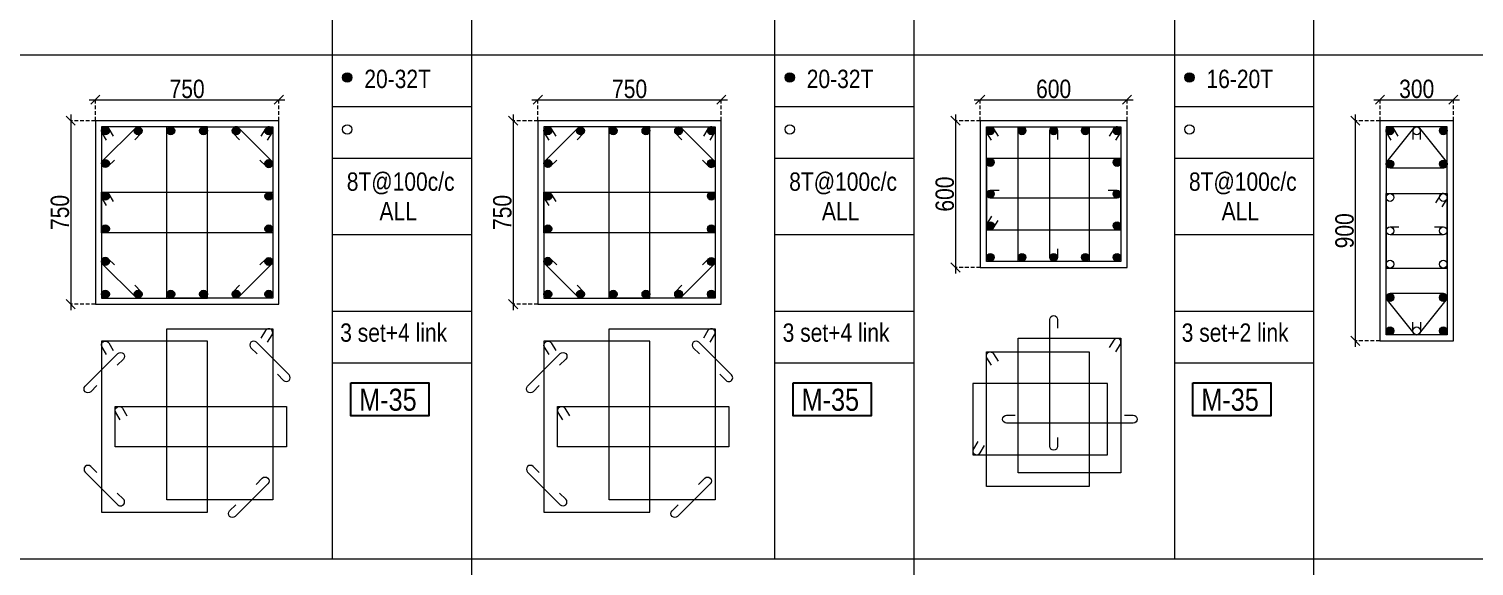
# Model space of a CAD drawing. Header units: millimetres. Extents: x 1112055 to 3390982, y -148532 to 766891.
# Drawn here: x 2265526 to 2289154, y 516237 to 525023 of the extents above; entities that cross this region are included whole.
import ezdxf
from ezdxf.enums import TextEntityAlignment as Align

# ---------------------------------------------------------------- set-up
doc = ezdxf.new("R2010")
doc.units = ezdxf.units.MM
doc.header["$PDMODE"] = 35
doc.header["$PDSIZE"] = -25
doc.linetypes.add('DASHED2', pattern=[0.375, 0.25, -0.125])
doc.linetypes.add('Hidden', pattern=[9.525, 6.35, -3.175])
for name, color, linetype, lineweight in [('B COL. SIZE DIM', 220, 'Continuous', 25), ('B COLSCH', 204, 'Continuous', 20), ('B COLUMN', 1, 'Hidden', 9), ('B STEEL', 34, 'Continuous', 15)]:
    doc.layers.add(name, color=color, linetype=linetype, lineweight=lineweight)
doc.layers.add('B TEXT', color=7, linetype='Continuous')
doc.styles.add('dim inside', font='romans.shx', dxfattribs={"width": 0.8, "height": 125})
doc.styles.add('SWINC', font='swissc.ttf')
doc.dimstyles.new('dim inside', dxfattribs={"dimtxt": 125, "dimasz": 100, "dimexe": 0, "dimexo": 0, "dimgap": 10, "dimtad": 0, "dimdec": 0, "dimzin": 0, "dimdsep": 46, "dimtxsty": 'dim inside', "dimblk": 'SMALL', "dimcen": 0.09, "dimadec": 0, "dimazin": 0, "dimtfac": 1, "dimtdec": 0, "dimtofl": 0, "dimtmove": 0, "dimatfit": 3, "dimfxl": 1, "dimtolj": 1, "dimtzin": 0, "dimarcsym": 2})

# ---------------------------------------------------------------- blocks, each defined once
blk = doc.blocks.new('_Oblique')
at = {"color": 0, "linetype": 'ByBlock', "lineweight": -2}
blk.add_line((-0.5, -0.5), (0.5, 0.5), dxfattribs=at)
blk = doc.blocks.new('*D3458')
at = {"layer": 'B COL. SIZE DIM', "color": 250, "lineweight": 9, "ltscale": 250, "transparency": 16777216}
blk.add_line((2266513, 523865), (2269713, 523865), dxfattribs=at)
at = {"layer": 'B COL. SIZE DIM', "color": 250, "linetype": 'DASHED2', "lineweight": 9, "ltscale": 250, "transparency": 16777216}
for p, q in [((2266613, 523521), (2266613, 523865)), ((2269613, 523521), (2269613, 523865))]:
    blk.add_line(p, q, dxfattribs=at)
at = {"layer": 'Defpoints', "color": 0, "transparency": 16777216}
for p in [(2269613, 523865), (2266613, 523521), (2269613, 523521)]:
    blk.add_point(p, dxfattribs=at)
at = {"layer": 'B COL. SIZE DIM', "color": 250, "lineweight": 9, "transparency": 16777216, "xscale": 150, "yscale": 150, "zscale": 150, "rotation": 180}
blk.add_blockref('_Oblique', (2266613, 523865), dxfattribs=at)
at = {"layer": 'B COL. SIZE DIM', "color": 250, "lineweight": 9, "transparency": 16777216, "xscale": 150, "yscale": 150, "zscale": 150}
blk.add_blockref('_Oblique', (2269613, 523865), dxfattribs=at)
at = {"layer": 'B COL. SIZE DIM', "color": 6, "transparency": 16777216, "insert": (2268113, 524040), "char_height": 300, "attachment_point": 5, "style": 'SWINC'}
blk.add_mtext('\\A1;750', dxfattribs=at)
blk = doc.blocks.new('*D3459')
at = {"layer": 'B COL. SIZE DIM', "color": 250, "lineweight": 9, "ltscale": 250, "transparency": 16777216}
blk.add_line((2266209, 523621), (2266209, 520421), dxfattribs=at)
at = {"layer": 'B COL. SIZE DIM', "color": 250, "linetype": 'DASHED2', "lineweight": 9, "ltscale": 250, "transparency": 16777216}
for p, q in [((2266613, 523521), (2266209, 523521)), ((2266613, 520521), (2266209, 520521))]:
    blk.add_line(p, q, dxfattribs=at)
at = {"layer": 'Defpoints', "color": 0, "transparency": 16777216}
for p in [(2266613, 523521), (2266209, 520521), (2266613, 520521)]:
    blk.add_point(p, dxfattribs=at)
at = {"layer": 'B COL. SIZE DIM', "color": 250, "lineweight": 9, "transparency": 16777216, "xscale": 150, "yscale": 150, "zscale": 150}
for p, rotation in [((2266209, 523521), 90), ((2266209, 520521), 270)]:
    blk.add_blockref('_Oblique', p, dxfattribs=dict(at, rotation=rotation))
at = {"layer": 'B COL. SIZE DIM', "color": 6, "transparency": 16777216, "insert": (2266034, 522021), "char_height": 300, "attachment_point": 5, "rotation": 90, "style": 'SWINC'}
blk.add_mtext('\\A1;750', dxfattribs=at)
blk = doc.blocks.new('*D3464')
at = {"layer": 'B COL. SIZE DIM', "color": 250, "lineweight": 9, "ltscale": 250, "transparency": 16777216}
blk.add_line((2280980, 523865), (2283580, 523865), dxfattribs=at)
at = {"layer": 'B COL. SIZE DIM', "color": 250, "linetype": 'DASHED2', "lineweight": 9, "ltscale": 250, "transparency": 16777216}
for p, q in [((2281080, 523521), (2281080, 523865)), ((2283480, 523521), (2283480, 523865))]:
    blk.add_line(p, q, dxfattribs=at)
at = {"layer": 'Defpoints', "color": 0, "transparency": 16777216}
for p in [(2283480, 523865), (2281080, 523521), (2283480, 523521)]:
    blk.add_point(p, dxfattribs=at)
at = {"layer": 'B COL. SIZE DIM', "color": 250, "lineweight": 9, "transparency": 16777216, "xscale": 150, "yscale": 150, "zscale": 150, "rotation": 180}
blk.add_blockref('_Oblique', (2281080, 523865), dxfattribs=at)
at = {"layer": 'B COL. SIZE DIM', "color": 250, "lineweight": 9, "transparency": 16777216, "xscale": 150, "yscale": 150, "zscale": 150}
blk.add_blockref('_Oblique', (2283480, 523865), dxfattribs=at)
at = {"layer": 'B COL. SIZE DIM', "color": 6, "transparency": 16777216, "insert": (2282280, 524040), "char_height": 300, "attachment_point": 5, "style": 'SWINC'}
blk.add_mtext('\\A1;600', dxfattribs=at)
blk = doc.blocks.new('*D3465')
at = {"layer": 'B COL. SIZE DIM', "color": 250, "lineweight": 9, "ltscale": 250, "transparency": 16777216}
blk.add_line((2280676, 523621), (2280676, 521021), dxfattribs=at)
at = {"layer": 'B COL. SIZE DIM', "color": 250, "linetype": 'DASHED2', "lineweight": 9, "ltscale": 250, "transparency": 16777216}
for p, q in [((2281080, 523521), (2280676, 523521)), ((2281080, 521121), (2280676, 521121))]:
    blk.add_line(p, q, dxfattribs=at)
at = {"layer": 'Defpoints', "color": 0, "transparency": 16777216}
for p in [(2281080, 523521), (2280676, 521121), (2281080, 521121)]:
    blk.add_point(p, dxfattribs=at)
at = {"layer": 'B COL. SIZE DIM', "color": 250, "lineweight": 9, "transparency": 16777216, "xscale": 150, "yscale": 150, "zscale": 150}
for p, rotation in [((2280676, 523521), 90), ((2280676, 521121), 270)]:
    blk.add_blockref('_Oblique', p, dxfattribs=dict(at, rotation=rotation))
at = {"layer": 'B COL. SIZE DIM', "color": 6, "transparency": 16777216, "insert": (2280501, 522321), "char_height": 300, "attachment_point": 5, "rotation": 90, "style": 'SWINC'}
blk.add_mtext('\\A1;600', dxfattribs=at)
blk = doc.blocks.new('*D3468')
at = {"layer": 'B COL. SIZE DIM', "color": 250, "lineweight": 9, "ltscale": 250, "transparency": 16777216}
blk.add_line((2287516, 523865), (2288916, 523865), dxfattribs=at)
at = {"layer": 'B COL. SIZE DIM', "color": 250, "linetype": 'DASHED2', "lineweight": 9, "ltscale": 250, "transparency": 16777216}
for p, q in [((2287616, 523521), (2287616, 523865)), ((2288816, 523521), (2288816, 523865))]:
    blk.add_line(p, q, dxfattribs=at)
at = {"layer": 'Defpoints', "color": 0, "transparency": 16777216}
for p in [(2288816, 523865), (2287616, 523521), (2288816, 523521)]:
    blk.add_point(p, dxfattribs=at)
at = {"layer": 'B COL. SIZE DIM', "color": 250, "lineweight": 9, "transparency": 16777216, "xscale": 150, "yscale": 150, "zscale": 150, "rotation": 180}
blk.add_blockref('_Oblique', (2287616, 523865), dxfattribs=at)
at = {"layer": 'B COL. SIZE DIM', "color": 250, "lineweight": 9, "transparency": 16777216, "xscale": 150, "yscale": 150, "zscale": 150}
blk.add_blockref('_Oblique', (2288816, 523865), dxfattribs=at)
at = {"layer": 'B COL. SIZE DIM', "color": 6, "transparency": 16777216, "insert": (2288216, 524040), "char_height": 300, "attachment_point": 5, "style": 'SWINC'}
blk.add_mtext('\\A1;300', dxfattribs=at)
blk = doc.blocks.new('*D3469')
at = {"layer": 'B COL. SIZE DIM', "color": 250, "lineweight": 9, "ltscale": 250, "transparency": 16777216}
blk.add_line((2287212, 523621), (2287212, 519821), dxfattribs=at)
at = {"layer": 'B COL. SIZE DIM', "color": 250, "linetype": 'DASHED2', "lineweight": 9, "ltscale": 250, "transparency": 16777216}
for p, q in [((2287616, 523521), (2287212, 523521)), ((2287616, 519921), (2287212, 519921))]:
    blk.add_line(p, q, dxfattribs=at)
at = {"layer": 'Defpoints', "color": 0, "transparency": 16777216}
for p in [(2287616, 523521), (2287212, 519921), (2287616, 519921)]:
    blk.add_point(p, dxfattribs=at)
at = {"layer": 'B COL. SIZE DIM', "color": 250, "lineweight": 9, "transparency": 16777216, "xscale": 150, "yscale": 150, "zscale": 150}
for p, rotation in [((2287212, 523521), 90), ((2287212, 519921), 270)]:
    blk.add_blockref('_Oblique', p, dxfattribs=dict(at, rotation=rotation))
at = {"layer": 'B COL. SIZE DIM', "color": 6, "transparency": 16777216, "insert": (2287037, 521721), "char_height": 300, "attachment_point": 5, "rotation": 90, "style": 'SWINC'}
blk.add_mtext('\\A1;900', dxfattribs=at)
blk = doc.blocks.new('*D3494')
at = {"layer": 'B COL. SIZE DIM', "color": 250, "lineweight": 9, "ltscale": 250, "transparency": 16777216}
blk.add_line((2273747, 523865), (2276947, 523865), dxfattribs=at)
at = {"layer": 'B COL. SIZE DIM', "color": 250, "linetype": 'DASHED2', "lineweight": 9, "ltscale": 250, "transparency": 16777216}
for p, q in [((2273847, 523521), (2273847, 523865)), ((2276847, 523521), (2276847, 523865))]:
    blk.add_line(p, q, dxfattribs=at)
at = {"layer": 'Defpoints', "color": 0, "transparency": 16777216}
for p in [(2276847, 523865), (2273847, 523521), (2276847, 523521)]:
    blk.add_point(p, dxfattribs=at)
at = {"layer": 'B COL. SIZE DIM', "color": 250, "lineweight": 9, "transparency": 16777216, "xscale": 150, "yscale": 150, "zscale": 150, "rotation": 180}
blk.add_blockref('_Oblique', (2273847, 523865), dxfattribs=at)
at = {"layer": 'B COL. SIZE DIM', "color": 250, "lineweight": 9, "transparency": 16777216, "xscale": 150, "yscale": 150, "zscale": 150}
blk.add_blockref('_Oblique', (2276847, 523865), dxfattribs=at)
at = {"layer": 'B COL. SIZE DIM', "color": 6, "transparency": 16777216, "insert": (2275347, 524040), "char_height": 300, "attachment_point": 5, "style": 'SWINC'}
blk.add_mtext('\\A1;750', dxfattribs=at)
blk = doc.blocks.new('*D3495')
at = {"layer": 'B COL. SIZE DIM', "color": 250, "lineweight": 9, "ltscale": 250, "transparency": 16777216}
blk.add_line((2273443, 523621), (2273443, 520421), dxfattribs=at)
at = {"layer": 'B COL. SIZE DIM', "color": 250, "linetype": 'DASHED2', "lineweight": 9, "ltscale": 250, "transparency": 16777216}
for p, q in [((2273847, 523521), (2273443, 523521)), ((2273847, 520521), (2273443, 520521))]:
    blk.add_line(p, q, dxfattribs=at)
at = {"layer": 'Defpoints', "color": 0, "transparency": 16777216}
for p in [(2273847, 523521), (2273443, 520521), (2273847, 520521)]:
    blk.add_point(p, dxfattribs=at)
at = {"layer": 'B COL. SIZE DIM', "color": 250, "lineweight": 9, "transparency": 16777216, "xscale": 150, "yscale": 150, "zscale": 150}
for p, rotation in [((2273443, 523521), 90), ((2273443, 520521), 270)]:
    blk.add_blockref('_Oblique', p, dxfattribs=dict(at, rotation=rotation))
at = {"layer": 'B COL. SIZE DIM', "color": 6, "transparency": 16777216, "insert": (2273268, 522021), "char_height": 300, "attachment_point": 5, "rotation": 90, "style": 'SWINC'}
blk.add_mtext('\\A1;750', dxfattribs=at)

msp = doc.modelspace()

# ---------------------------------------------------------------- hatches: boundary and pattern name
at = {"layer": 'B STEEL', "lineweight": 9, "ltscale": 0.5}
h = msp.add_hatch(color=34, dxfattribs=at)
edge = h.paths.add_edge_path()
edge.add_arc((2270731.6, 524229.7), 76.8, 0, 360)
h = msp.add_hatch(color=34, dxfattribs=at)
edge = h.paths.add_edge_path()
edge.add_arc((2277965.1, 524229.7), 76.8, 0, 360)
h = msp.add_hatch(color=34, dxfattribs=at)
edge = h.paths.add_edge_path()
edge.add_arc((2284500.4, 524229.7), 76.8, 0, 360)
h = msp.add_hatch(color=34, dxfattribs=at)
edge = h.paths.add_edge_path()
edge.add_arc((2266777.2, 523356.5), 64, 0, 360)
at = {"layer": 'B STEEL'}
h = msp.add_hatch(color=34, dxfattribs=at)
edge = h.paths.add_edge_path()
edge.add_arc((2267311.6, 523356.5), 64, 0, 360)
h = msp.add_hatch(color=34, dxfattribs=at)
edge = h.paths.add_edge_path()
edge.add_arc((2267846, 523356.5), 64, 0, 360)
h = msp.add_hatch(color=34, dxfattribs=at)
edge = h.paths.add_edge_path()
edge.add_arc((2268380.4, 523356.5), 64, 0, 360)
h = msp.add_hatch(color=34, dxfattribs=at)
edge = h.paths.add_edge_path()
edge.add_arc((2268914.8, 523356.5), 64, 0, 360)
at = {"layer": 'B STEEL', "lineweight": 9, "ltscale": 0.5}
h = msp.add_hatch(color=34, dxfattribs=at)
edge = h.paths.add_edge_path()
edge.add_arc((2269449.2, 523356.5), 64, 180, 540, ccw=False)
h = msp.add_hatch(color=34, dxfattribs=at)
edge = h.paths.add_edge_path()
edge.add_arc((2274010.8, 523356.5), 64, 0, 360)
at = {"layer": 'B STEEL'}
h = msp.add_hatch(color=34, dxfattribs=at)
edge = h.paths.add_edge_path()
edge.add_arc((2274545.2, 523356.5), 64, 0, 360)
h = msp.add_hatch(color=34, dxfattribs=at)
edge = h.paths.add_edge_path()
edge.add_arc((2275079.6, 523356.5), 64, 0, 360)
h = msp.add_hatch(color=34, dxfattribs=at)
edge = h.paths.add_edge_path()
edge.add_arc((2275614, 523356.5), 64, 0, 360)
h = msp.add_hatch(color=34, dxfattribs=at)
edge = h.paths.add_edge_path()
edge.add_arc((2276148.4, 523356.5), 64, 0, 360)
at = {"layer": 'B STEEL', "lineweight": 9, "ltscale": 0.5}
h = msp.add_hatch(color=34, dxfattribs=at)
edge = h.paths.add_edge_path()
edge.add_arc((2276682.7, 523356.5), 64, 180, 540, ccw=False)
h = msp.add_hatch(color=34, dxfattribs=at)
edge = h.paths.add_edge_path()
edge.add_arc((2281244.3, 523356.5), 64, 0, 360)
h = msp.add_hatch(color=34, dxfattribs=at)
edge = h.paths.add_edge_path()
edge.add_arc((2281762.3, 523356.5), 64, 180, 540, ccw=False)
h = msp.add_hatch(color=34, dxfattribs=at)
edge = h.paths.add_edge_path()
edge.add_arc((2282280.3, 523356.5), 64, 180, 540, ccw=False)
h = msp.add_hatch(color=34, dxfattribs=at)
edge = h.paths.add_edge_path()
edge.add_arc((2282798.3, 523356.5), 64, 180, 540, ccw=False)
h = msp.add_hatch(color=34, dxfattribs=at)
edge = h.paths.add_edge_path()
edge.add_arc((2283316.3, 523356.5), 64, 180, 540, ccw=False)
h = msp.add_hatch(color=34, dxfattribs=at)
edge = h.paths.add_edge_path()
edge.add_arc((2287779.6, 523356.5), 64, 0, 360)
h = msp.add_hatch(color=34, dxfattribs=at)
edge = h.paths.add_edge_path()
edge.add_arc((2288651.6, 523356.5), 64, 180, 540, ccw=False)
h = msp.add_hatch(color=34, dxfattribs=at)
edge = h.paths.add_edge_path()
edge.add_arc((2281244.3, 522838.5), 64, 180, 540, ccw=False)
h = msp.add_hatch(color=34, dxfattribs=at)
edge = h.paths.add_edge_path()
edge.add_arc((2283316.3, 522838.5), 64, 180, 540, ccw=False)
at = {"layer": 'B STEEL'}
h = msp.add_hatch(color=34, dxfattribs=at)
edge = h.paths.add_edge_path()
edge.add_arc((2266777.2, 522822.1), 64, 0, 360)
h = msp.add_hatch(color=34, dxfattribs=at)
edge = h.paths.add_edge_path()
edge.add_arc((2269449.2, 522822.1), 64, 0, 360)
h = msp.add_hatch(color=34, dxfattribs=at)
edge = h.paths.add_edge_path()
edge.add_arc((2274010.8, 522822.1), 64, 0, 360)
h = msp.add_hatch(color=34, dxfattribs=at)
edge = h.paths.add_edge_path()
edge.add_arc((2276682.7, 522822.1), 64, 0, 360)
at = {"layer": 'B STEEL', "lineweight": 9, "ltscale": 0.5}
h = msp.add_hatch(color=34, dxfattribs=at)
edge = h.paths.add_edge_path()
edge.add_arc((2287779.6, 522811.2), 64, 0, 360, ccw=False)
h = msp.add_hatch(color=34, dxfattribs=at)
edge = h.paths.add_edge_path()
edge.add_arc((2288651.6, 522811.2), 64, -180, 180)
at = {"layer": 'B STEEL'}
h = msp.add_hatch(color=34, dxfattribs=at)
edge = h.paths.add_edge_path()
edge.add_arc((2266777.2, 522287.7), 64, 0, 360)
h = msp.add_hatch(color=34, dxfattribs=at)
edge = h.paths.add_edge_path()
edge.add_arc((2269449.2, 522287.7), 64, 0, 360)
h = msp.add_hatch(color=34, dxfattribs=at)
edge = h.paths.add_edge_path()
edge.add_arc((2274010.8, 522287.7), 64, 0, 360)
h = msp.add_hatch(color=34, dxfattribs=at)
edge = h.paths.add_edge_path()
edge.add_arc((2276682.7, 522287.7), 64, 0, 360)
at = {"layer": 'B STEEL', "lineweight": 9, "ltscale": 0.5}
h = msp.add_hatch(color=34, dxfattribs=at)
edge = h.paths.add_edge_path()
edge.add_arc((2281244.3, 522320.5), 64, 180, 540, ccw=False)
h = msp.add_hatch(color=34, dxfattribs=at)
edge = h.paths.add_edge_path()
edge.add_arc((2283316.3, 522320.5), 64, 180, 540, ccw=False)
at = {"layer": 'B STEEL'}
h = msp.add_hatch(color=34, dxfattribs=at)
edge = h.paths.add_edge_path()
edge.add_arc((2266777.2, 521753.3), 64, 0, 360)
h = msp.add_hatch(color=34, dxfattribs=at)
edge = h.paths.add_edge_path()
edge.add_arc((2269449.2, 521753.3), 64, 0, 360)
h = msp.add_hatch(color=34, dxfattribs=at)
edge = h.paths.add_edge_path()
edge.add_arc((2274010.8, 521753.3), 64, 0, 360)
h = msp.add_hatch(color=34, dxfattribs=at)
edge = h.paths.add_edge_path()
edge.add_arc((2276682.7, 521753.3), 64, 0, 360)
at = {"layer": 'B STEEL', "lineweight": 9, "ltscale": 0.5}
h = msp.add_hatch(color=34, dxfattribs=at)
edge = h.paths.add_edge_path()
edge.add_arc((2281244.3, 521802.5), 64, 180, 540, ccw=False)
h = msp.add_hatch(color=34, dxfattribs=at)
edge = h.paths.add_edge_path()
edge.add_arc((2283316.3, 521802.5), 64, 180, 540, ccw=False)
at = {"layer": 'B STEEL'}
h = msp.add_hatch(color=34, dxfattribs=at)
edge = h.paths.add_edge_path()
edge.add_arc((2266777.2, 521218.9), 64, 0, 360)
h = msp.add_hatch(color=34, dxfattribs=at)
edge = h.paths.add_edge_path()
edge.add_arc((2269449.2, 521218.9), 64, 0, 360)
h = msp.add_hatch(color=34, dxfattribs=at)
edge = h.paths.add_edge_path()
edge.add_arc((2274010.8, 521218.9), 64, 0, 360)
h = msp.add_hatch(color=34, dxfattribs=at)
edge = h.paths.add_edge_path()
edge.add_arc((2276682.7, 521218.9), 64, 0, 360)
at = {"layer": 'B STEEL', "lineweight": 9, "ltscale": 0.5}
h = msp.add_hatch(color=34, dxfattribs=at)
edge = h.paths.add_edge_path()
edge.add_arc((2281244.3, 521284.5), 64, 0, 360, ccw=False)
h = msp.add_hatch(color=34, dxfattribs=at)
edge = h.paths.add_edge_path()
edge.add_arc((2281762.3, 521284.5), 64, 180, 540, ccw=False)
h = msp.add_hatch(color=34, dxfattribs=at)
edge = h.paths.add_edge_path()
edge.add_arc((2282280.3, 521284.5), 64, 180, 540, ccw=False)
h = msp.add_hatch(color=34, dxfattribs=at)
edge = h.paths.add_edge_path()
edge.add_arc((2282798.3, 521284.5), 64, 180, 540, ccw=False)
h = msp.add_hatch(color=34, dxfattribs=at)
edge = h.paths.add_edge_path()
edge.add_arc((2283316.3, 521284.5), 64, -180, 180)
h = msp.add_hatch(color=34, dxfattribs=at)
edge = h.paths.add_edge_path()
edge.add_arc((2266777.2, 520684.5), 64, 0, 360, ccw=False)
at = {"layer": 'B STEEL'}
h = msp.add_hatch(color=34, dxfattribs=at)
edge = h.paths.add_edge_path()
edge.add_arc((2267311.6, 520684.5), 64, 0, 360)
h = msp.add_hatch(color=34, dxfattribs=at)
edge = h.paths.add_edge_path()
edge.add_arc((2267846, 520684.5), 64, 0, 360)
h = msp.add_hatch(color=34, dxfattribs=at)
edge = h.paths.add_edge_path()
edge.add_arc((2268380.4, 520684.5), 64, 0, 360)
h = msp.add_hatch(color=34, dxfattribs=at)
edge = h.paths.add_edge_path()
edge.add_arc((2268914.8, 520684.5), 64, 0, 360)
at = {"layer": 'B STEEL', "lineweight": 9, "ltscale": 0.5}
h = msp.add_hatch(color=34, dxfattribs=at)
edge = h.paths.add_edge_path()
edge.add_arc((2269449.2, 520684.5), 64, -180, 180)
h = msp.add_hatch(color=34, dxfattribs=at)
edge = h.paths.add_edge_path()
edge.add_arc((2274010.8, 520684.5), 64, 0, 360, ccw=False)
at = {"layer": 'B STEEL'}
h = msp.add_hatch(color=34, dxfattribs=at)
edge = h.paths.add_edge_path()
edge.add_arc((2274545.2, 520684.5), 64, 0, 360)
h = msp.add_hatch(color=34, dxfattribs=at)
edge = h.paths.add_edge_path()
edge.add_arc((2275079.6, 520684.5), 64, 0, 360)
h = msp.add_hatch(color=34, dxfattribs=at)
edge = h.paths.add_edge_path()
edge.add_arc((2275614, 520684.5), 64, 0, 360)
h = msp.add_hatch(color=34, dxfattribs=at)
edge = h.paths.add_edge_path()
edge.add_arc((2276148.4, 520684.5), 64, 0, 360)
at = {"layer": 'B STEEL', "lineweight": 9, "ltscale": 0.5}
h = msp.add_hatch(color=34, dxfattribs=at)
edge = h.paths.add_edge_path()
edge.add_arc((2276682.7, 520684.5), 64, -180, 180)
h = msp.add_hatch(color=34, dxfattribs=at)
edge = h.paths.add_edge_path()
edge.add_arc((2287779.6, 520629.9), 64, 0, 360, ccw=False)
h = msp.add_hatch(color=34, dxfattribs=at)
edge = h.paths.add_edge_path()
edge.add_arc((2288651.6, 520629.9), 64, -180, 180)
h = msp.add_hatch(color=34, dxfattribs=at)
edge = h.paths.add_edge_path()
edge.add_arc((2287779.6, 520084.5), 64, 0, 360, ccw=False)
h = msp.add_hatch(color=34, dxfattribs=at)
edge = h.paths.add_edge_path()
edge.add_arc((2288651.6, 520084.5), 64, -180, 180)

# ---------------------------------------------------------------- linework, layer by layer
at = {"layer": 'B COLSCH', "color": 250, "lineweight": 0}
for p, q in [((2272759.7, 565797.2), (2272759.7, 507483)), ((2279993.2, 565797.2), (2279993.2, 507483)), ((2284254.2, 565797.2), (2284254.2, 516358.1)), ((2286528.5, 565797.2), (2286528.5, 507483)), ((2270485.3, 541077.7), (2270485.3, 516358.1)), ((2277718.9, 541077.7), (2277718.9, 516358.1)), ((2210905.9, 524598), (2340021.1, 524598)), ((2270485.3, 523753), (2272759.7, 523753)), ((2277718.9, 523753), (2279993.2, 523753)), ((2284254.2, 523753), (2286528.5, 523753)), ((2270485.3, 522908), (2272759.7, 522908)), ((2277718.9, 522908), (2279993.2, 522908)), ((2284254.2, 522908), (2286528.5, 522908)), ((2270485.3, 521658.2), (2272759.7, 521658.2)), ((2277718.9, 521658.2), (2279993.2, 521658.2)), ((2284254.2, 521658.2), (2286528.5, 521658.2)), ((2270485.3, 520408.5), (2272759.7, 520408.5)), ((2277718.9, 520408.5), (2279993.2, 520408.5)), ((2284254.2, 520408.5), (2286528.5, 520408.5)), ((2270485.3, 519563.5), (2272759.7, 519563.5)), ((2277718.9, 519563.5), (2279993.2, 519563.5)), ((2284254.2, 519563.5), (2286528.5, 519563.5)), ((2210905.9, 516358.1), (2340021.1, 516358.1))]:
    msp.add_line(p, q, dxfattribs=at)
at = {"layer": 'B COLUMN', "color": 1, "linetype": 'ByBlock', "lineweight": 20}
for points in [[(2266613.2, 520520.5), (2269613.2, 520520.5), (2269613.2, 523520.5), (2266613.2, 523520.5)], [(2273846.8, 520520.5), (2276846.8, 520520.5), (2276846.8, 523520.5), (2273846.8, 523520.5)], [(2281080.3, 521120.5), (2283480.3, 521120.5), (2283480.3, 523520.5), (2281080.3, 523520.5)], [(2287615.6, 519920.5), (2288815.6, 519920.5), (2288815.6, 523520.5), (2287615.6, 523520.5)]]:
    msp.add_lwpolyline(points, close=True, dxfattribs=at)
at = {"layer": 'B STEEL', "color": 34, "lineweight": 9, "ltscale": 0.5}
for points in [[(2266713.2, 520620.5), (2268444.4, 520620.5), (2268444.4, 523420.5), (2266713.2, 523420.5)], [(2269513.2, 520620.5), (2267782, 520620.5), (2267782, 523420.5), (2269513.2, 523420.5)], [(2273946.8, 520620.5), (2275678, 520620.5), (2275678, 523420.5), (2273946.8, 523420.5)], [(2276746.8, 520620.5), (2275015.5, 520620.5), (2275015.5, 523420.5), (2276746.8, 523420.5)], [(2282862.3, 523420.5), (2282862.3, 521220.5), (2281180.3, 521220.5), (2281180.3, 523420.5)], [(2283380.3, 523420.5), (2283380.3, 521220.5), (2281698.3, 521220.5), (2281698.3, 523420.5)], [(2287715.6, 521111.2), (2288715.6, 521111.2), (2288715.6, 523420.5), (2287715.6, 523420.5)], [(2281180.3, 521738.5), (2283380.3, 521738.5), (2283380.3, 522902.5), (2281180.3, 522902.5)], [(2266713.2, 522351.7), (2269513.2, 522351.7), (2269513.2, 521689.3), (2266713.2, 521689.3)], [(2273946.8, 522351.7), (2276746.8, 522351.7), (2276746.8, 521689.3), (2273946.8, 521689.3)], [(2287715.6, 522329.9), (2288715.6, 522329.9), (2288715.6, 520020.5), (2287715.6, 520020.5)], [(2269513.2, 517319.3), (2267782, 517319.3), (2267782, 520119.3), (2269513.2, 520119.3)], [(2276746.8, 517319.3), (2275015.5, 517319.3), (2275015.5, 520119.3), (2276746.8, 520119.3)], [(2266713.2, 517116.9), (2268444.4, 517116.9), (2268444.4, 519916.9), (2266713.2, 519916.9)], [(2273946.8, 517116.9), (2275678, 517116.9), (2275678, 519916.9), (2273946.8, 519916.9)], [(2283380.3, 519962.7), (2283380.3, 517762.7), (2281698.3, 517762.7), (2281698.3, 519962.7)], [(2282862.3, 519739.7), (2282862.3, 517539.7), (2281180.3, 517539.7), (2281180.3, 519739.7)], [(2280959, 518057.7), (2283159, 518057.7), (2283159, 519221.7), (2280959, 519221.7)], [(2266936.4, 518848.2), (2269736.4, 518848.2), (2269736.4, 518185.7), (2266936.4, 518185.7)], [(2274169.9, 518848.2), (2276969.9, 518848.2), (2276969.9, 518185.7), (2274169.9, 518185.7)]]:
    msp.add_lwpolyline(points, close=True, dxfattribs=at)
for points in [[(2266797.5, 523201.5), (2266722.7, 523322.9, -1), (2266831.8, 523390.1), (2266906.5, 523268.6)], [(2266923.4, 522877.7), (2266822.5, 522776.8, -1), (2266732, 522867.4), (2267266.4, 523401.8, -1), (2267356.9, 523311.2), (2267256, 523210.4)], [(2269303.1, 522877.7), (2269403.9, 522776.8, 1), (2269494.5, 522867.4), (2268960.1, 523401.8, 1), (2268869.5, 523311.2), (2268970.4, 523210.4)], [(2269429, 523201.5), (2269503.7, 523322.9, 1), (2269394.7, 523390.1), (2269319.9, 523268.6)], [(2274031, 523201.5), (2273956.3, 523322.9, -1), (2274065.3, 523390.1), (2274140.1, 523268.6)], [(2274156.9, 522877.7), (2274056.1, 522776.8, -1), (2273965.5, 522867.4), (2274499.9, 523401.8, -1), (2274590.4, 523311.2), (2274489.6, 523210.4)], [(2276536.6, 522877.7), (2276637.5, 522776.8, 1), (2276728, 522867.4), (2276193.6, 523401.8, 1), (2276103.1, 523311.2), (2276203.9, 523210.4)], [(2276662.5, 523201.5), (2276737.3, 523322.9, 1), (2276628.2, 523390.1), (2276553.5, 523268.6)], [(2281264.6, 523201.5), (2281189.8, 523322.9, -1), (2281298.8, 523390.1), (2281373.6, 523268.6)], [(2282344.3, 521427.2), (2282344.3, 521284.5, -1), (2282216.3, 521284.5), (2282216.3, 523356.5, -1), (2282344.3, 523356.5), (2282344.3, 523213.9)], [(2283296, 523201.5), (2283370.8, 523322.9, 1), (2283261.8, 523390.1), (2283187, 523268.6)], [(2287799.9, 523201.5), (2287725.1, 523322.9, -1), (2287834.1, 523390.1), (2287908.9, 523268.6)], [(2288279.6, 523213.9), (2288279.6, 523356.5, 1), (2288151.6, 523356.5), (2288151.6, 523213.9)], [(2266797.5, 522132.7), (2266722.7, 522254.2, -1), (2266831.8, 522321.3), (2266906.5, 522199.8)], [(2274031, 522132.7), (2273956.3, 522254.2, -1), (2274065.3, 522321.3), (2274140.1, 522199.8)], [(2283173.6, 522384.5), (2283316.3, 522384.5, -1), (2283316.3, 522256.5), (2281244.3, 522256.5, -1), (2281244.3, 522384.5), (2281387, 522384.5)], [(2288631.3, 522110.8), (2288706.1, 522232.3, 1), (2288597.1, 522299.4), (2288522.3, 522177.9)], [(2281264.6, 521957.6), (2281189.8, 521836.1, 1), (2281298.8, 521769), (2281373.6, 521890.5)], [(2288508.9, 521784.5), (2288651.6, 521784.5, -1), (2288651.6, 521656.5), (2287779.6, 521656.5, -1), (2287779.6, 521784.5), (2287922.3, 521784.5)], [(2266923.4, 521163.3), (2266822.5, 521264.2, 1), (2266732, 521173.7), (2267266.4, 520639.3, 1), (2267356.9, 520729.8), (2267256, 520830.7)], [(2269303.1, 521163.3), (2269403.9, 521264.2, -1), (2269494.5, 521173.7), (2268960.1, 520639.3, -1), (2268869.5, 520729.8), (2268970.4, 520830.7)], [(2274156.9, 521163.3), (2274056.1, 521264.2, 1), (2273965.5, 521173.7), (2274499.9, 520639.3, 1), (2274590.4, 520729.8), (2274489.6, 520830.7)], [(2276536.6, 521163.3), (2276637.5, 521264.2, -1), (2276728, 521173.7), (2276193.6, 520639.3, -1), (2276103.1, 520729.8), (2276203.9, 520830.7)], [(2282344.3, 518339.7), (2282344.3, 518197, -1), (2282216.3, 518197), (2282216.3, 520269, -1), (2282344.3, 520269), (2282344.3, 520126.4)], [(2269429, 519900.3), (2269503.7, 520021.7, 1), (2269394.7, 520088.9), (2269319.9, 519967.4)], [(2276662.5, 519900.3), (2276737.3, 520021.7, 1), (2276628.2, 520088.9), (2276553.5, 519967.4)], [(2288279.6, 520227.2), (2288279.6, 520084.5, -1), (2288151.6, 520084.5), (2288151.6, 520227.2)], [(2266797.5, 519697.9), (2266722.7, 519819.4, -1), (2266831.8, 519886.5), (2266906.5, 519765)], [(2269589, 519374.1), (2269689.9, 519273.3, 1), (2269780.4, 519363.8), (2269246, 519898.2, 1), (2269155.5, 519807.7), (2269256.4, 519706.8)], [(2274031, 519697.9), (2273956.3, 519819.4, -1), (2274065.3, 519886.5), (2274140.1, 519765)], [(2276822.6, 519374.1), (2276923.4, 519273.3, 1), (2277014, 519363.8), (2276479.6, 519898.2, 1), (2276389, 519807.7), (2276489.9, 519706.8)], [(2283296, 519743.7), (2283370.8, 519865.2, 1), (2283261.8, 519932.3), (2283187, 519810.8)], [(2266637.4, 519189.6), (2266536.6, 519088.7, -1), (2266446, 519179.2), (2266980.4, 519713.6, -1), (2267071, 519623.1), (2266970.1, 519522.2)], [(2273871, 519189.6), (2273770.1, 519088.7, -1), (2273679.6, 519179.2), (2274214, 519713.6, -1), (2274304.5, 519623.1), (2274203.6, 519522.2)], [(2281264.6, 519520.6), (2281189.8, 519642.1, -1), (2281298.8, 519709.2), (2281373.6, 519587.7)], [(2267020.6, 518629.1), (2266945.9, 518750.6, -1), (2267054.9, 518817.7), (2267129.7, 518696.2)], [(2274254.2, 518629.1), (2274179.4, 518750.6, -1), (2274288.5, 518817.7), (2274363.2, 518696.2)], [(2283439.2, 518703.7), (2283581.9, 518703.7, -1), (2283581.9, 518575.7), (2281509.9, 518575.7, -1), (2281509.9, 518703.7), (2281652.5, 518703.7)], [(2281043.3, 518276.7), (2280968.5, 518155.2, 1), (2281077.6, 518088.1), (2281152.3, 518209.6)], [(2266637.4, 517765.3), (2266536.6, 517866.1, 1), (2266446, 517775.6), (2266980.4, 517241.2, 1), (2267071, 517331.7), (2266970.1, 517432.6)], [(2269241.6, 517574.2), (2269342.4, 517675, -1), (2269433, 517584.5), (2268898.6, 517050.1, -1), (2268808.1, 517140.6), (2268908.9, 517241.5)], [(2273871, 517765.3), (2273770.1, 517866.1, 1), (2273679.6, 517775.6), (2274214, 517241.2, 1), (2274304.5, 517331.7), (2274203.6, 517432.6)], [(2276475.1, 517574.2), (2276576, 517675, -1), (2276666.5, 517584.5), (2276132.1, 517050.1, -1), (2276041.6, 517140.6), (2276142.5, 517241.5)]]:
    msp.add_lwpolyline(points, format="xyb", dxfattribs=at)
for points in [[(2288260.8, 523401.8), (2288696.8, 522856.5, -0.6687154), (2288651.6, 522747.2), (2287779.6, 522747.2, -0.6687154), (2287734.4, 522856.5), (2288170.4, 523401.8, -0.4133445)], [(2288260.8, 520039.2), (2288696.8, 520584.5, 0.6687154), (2288651.6, 520693.9), (2287779.6, 520693.9, 0.6687154), (2287734.4, 520584.5), (2288170.4, 520039.2, 0.4133445)]]:
    msp.add_lwpolyline(points, format="xyb", close=True, dxfattribs=at)
for centre, radius in [((2270731.6, 524229.7), 76.8), ((2277965.1, 524229.7), 76.8), ((2284500.4, 524229.7), 76.8), ((2266777.2, 523356.5), 64), ((2267311.6, 523356.5), 64), ((2267846, 523356.5), 64), ((2268380.4, 523356.5), 64), ((2268914.8, 523356.5), 64), ((2269449.2, 523356.5), 64), ((2270731.6, 523379.4), 76.8), ((2274010.8, 523356.5), 64), ((2274545.2, 523356.5), 64), ((2275079.6, 523356.5), 64), ((2275614, 523356.5), 64), ((2276148.4, 523356.5), 64), ((2276682.7, 523356.5), 64), ((2277965.1, 523379.4), 76.8), ((2281244.3, 523356.5), 64), ((2281762.3, 523356.5), 64), ((2282280.3, 523356.5), 64), ((2282798.3, 523356.5), 64), ((2283316.3, 523356.5), 64), ((2284500.4, 523379.4), 76.8), ((2287779.6, 523356.5), 64), ((2288215.6, 523356.5), 64), ((2288651.6, 523356.5), 64), ((2281244.3, 522838.5), 64), ((2283316.3, 522838.5), 64), ((2266777.2, 522822.1), 64), ((2269449.2, 522822.1), 64), ((2274010.8, 522822.1), 64), ((2276682.7, 522822.1), 64), ((2287779.6, 522811.2), 64), ((2288651.6, 522811.2), 64), ((2266777.2, 522287.7), 64), ((2269449.2, 522287.7), 64), ((2274010.8, 522287.7), 64), ((2276682.7, 522287.7), 64), ((2281244.3, 522320.5), 64), ((2283316.3, 522320.5), 64), ((2287779.6, 522265.8), 64), ((2288651.6, 522265.8), 64), ((2266777.2, 521753.3), 64), ((2269449.2, 521753.3), 64), ((2274010.8, 521753.3), 64), ((2276682.7, 521753.3), 64), ((2281244.3, 521802.5), 64), ((2283316.3, 521802.5), 64), ((2287779.6, 521720.5), 64), ((2288651.6, 521720.5), 64), ((2266777.2, 521218.9), 64), ((2269449.2, 521218.9), 64), ((2274010.8, 521218.9), 64), ((2276682.7, 521218.9), 64), ((2281244.3, 521284.5), 64), ((2281762.3, 521284.5), 64), ((2282280.3, 521284.5), 64), ((2282798.3, 521284.5), 64), ((2283316.3, 521284.5), 64), ((2287779.6, 521175.2), 64), ((2288651.6, 521175.2), 64), ((2266777.2, 520684.5), 64), ((2267311.6, 520684.5), 64), ((2267846, 520684.5), 64), ((2268380.4, 520684.5), 64), ((2268914.8, 520684.5), 64), ((2269449.2, 520684.5), 64), ((2274010.8, 520684.5), 64), ((2274545.2, 520684.5), 64), ((2275079.6, 520684.5), 64), ((2275614, 520684.5), 64), ((2276148.4, 520684.5), 64), ((2276682.7, 520684.5), 64), ((2287779.6, 520629.9), 64), ((2288651.6, 520629.9), 64), ((2287779.6, 520084.5), 64), ((2288215.6, 520084.5), 64), ((2288651.6, 520084.5), 64)]:
    msp.add_circle(centre, radius, dxfattribs=at)
at = {"layer": 'B TEXT', "color": 1}
for points in [[(2270789, 519234.4), (2272063.6, 519234.4), (2272063.6, 518696.5), (2270789, 518696.5)], [(2278022.5, 519234.4), (2279297.1, 519234.4), (2279297.1, 518696.5), (2278022.5, 518696.5)], [(2284557.8, 519234.4), (2285832.4, 519234.4), (2285832.4, 518696.5), (2284557.8, 518696.5)]]:
    msp.add_lwpolyline(points, close=True, dxfattribs=at)

# ---------------------------------------------------------------- texts
at = {"layer": 'B TEXT', "style": 'SWINC'}
for s, p in [('20-32T', (2271010.1, 524055.1)), ('20-32T', (2278243.6, 524055.1)), ('16-20T', (2284778.9, 524055.1)), ('8T@100c/c', (2270723.2, 522375.3)), ('8T@100c/c', (2277956.7, 522375.3)), ('8T@100c/c', (2284492, 522375.3)), ('ALL', (2271257.9, 521893.5)), ('ALL', (2278491.4, 521893.5)), ('ALL', (2285026.7, 521893.5)), ('3 set+4 link', (2270615.6, 519906)), ('3 set+4 link', (2277849.2, 519906)), ('3 set+2 link', (2284373.7, 519906))]:
    msp.add_text(s, height=300, dxfattribs=at).set_placement(p)
at = {"layer": 'B TEXT', "color": 1, "style": 'SWINC'}
for p in [(2270926.3, 518669.9), (2278159.9, 518669.9), (2284695.2, 518669.9)]:
    msp.add_text('M-35', height=360, dxfattribs=at).set_placement(p, align=Align.BOTTOM_LEFT)

# ---------------------------------------------------------------- dimensions: what is measured, and where the dimension line sits
at = {"layer": 'B COL. SIZE DIM', "color": 250, "ltscale": 250}
for base, p1, p2, picture, middle in [((2269613.2, 523865.5), (2266613.2, 523520.5), (2269613.2, 523520.5), '*D3458', (2268113.2, 524040.5)), ((2276846.8, 523865.5), (2273846.8, 523520.5), (2276846.8, 523520.5), '*D3494', (2275346.8, 524040.5)), ((2283480.3, 523865.5), (2281080.3, 523520.5), (2283480.3, 523520.5), '*D3464', (2282280.3, 524040.5)), ((2288815.6, 523865.5), (2287615.6, 523520.5), (2288815.6, 523520.5), '*D3468', (2288215.6, 524040.5))]:
    dim = msp.add_linear_dim(base=base, p1=p1, p2=p2, dimstyle='dim inside', override={"dimtxt": 300, "dimasz": 150, "dimgap": 25, "dimtad": 3, "dimlfac": 0.25, "dimtxsty": 'SWINC', "dimblk1": 'Oblique', "dimblk2": 'Oblique', "dimsah": 1, "dimdle": 100, "dimclrd": 250, "dimclre": 250, "dimclrt": 6, "dimfxl": 1000, "dimlwd": 9, "dimlwe": 9}, dxfattribs=at)
    dim.commit()
    dim.dimension.update_dxf_attribs({"geometry": picture, "text_midpoint": middle})
for base, p1, p2, picture, middle in [((2266209.3, 520520.5), (2266613.2, 523520.5), (2266613.2, 520520.5), '*D3459', (2266034.3, 522020.5)), ((2273442.9, 520520.5), (2273846.8, 523520.5), (2273846.8, 520520.5), '*D3495', (2273267.9, 522020.5)), ((2280676.4, 521120.5), (2281080.3, 523520.5), (2281080.3, 521120.5), '*D3465', (2280501.4, 522320.5)), ((2287211.7, 519920.5), (2287615.6, 523520.5), (2287615.6, 519920.5), '*D3469', (2287036.7, 521720.5))]:
    dim = msp.add_linear_dim(base=base, p1=p1, p2=p2, angle=90, dimstyle='dim inside', override={"dimtxt": 300, "dimasz": 150, "dimgap": 25, "dimtad": 3, "dimlfac": 0.25, "dimtxsty": 'SWINC', "dimblk1": 'Oblique', "dimblk2": 'Oblique', "dimsah": 1, "dimdle": 100, "dimclrd": 250, "dimclre": 250, "dimclrt": 6, "dimfxl": 1000, "dimlwd": 9, "dimlwe": 9}, dxfattribs=at)
    dim.commit()
    dim.dimension.update_dxf_attribs({"geometry": picture, "text_midpoint": middle})

doc.saveas('drawing.dxf')
